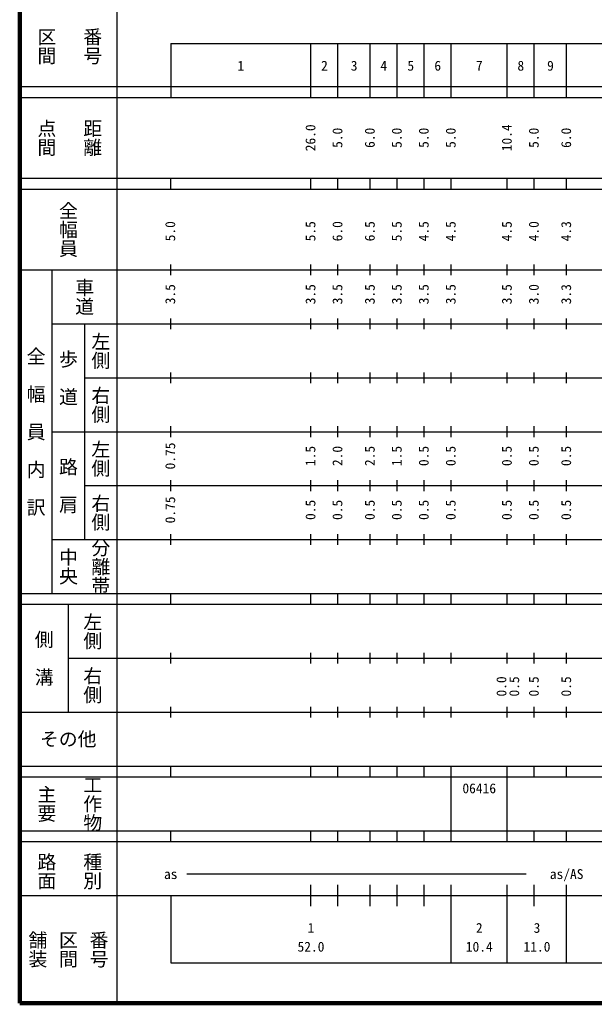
# Model space of a CAD drawing. Units: millimetres on the paper, enlarged 1000 times. Extents: x 40000 to 680000, y 20000 to 380000.
# Drawn here: x 40000 to 146530, y 20000 to 202409 of the extents above; entities that cross this region are included whole.
import ezdxf
from ezdxf.enums import TextEntityAlignment as Align

# ---------------------------------------------------------------- set-up
doc = ezdxf.new("R2010")
doc.units = ezdxf.units.MM
doc.header["$LTSCALE"] = 1000
doc.layers.add('M-TTL', color=2, linetype='Continuous', lineweight=140)
doc.layers.add('M-TTL-BAND', color=7, linetype='Continuous', lineweight=25)
doc.styles.add('@ＭＳ ゴシック', font='')
doc.styles.add('ＭＳ ゴシック', font='')
doc.styles.get('@ＭＳ ゴシック').set_extended_font_data('@MS Gothic')
doc.styles.get('ＭＳ ゴシック').set_extended_font_data('MS Gothic')

msp = doc.modelspace()

# ---------------------------------------------------------------- linework, layer by layer
at = {"layer": 'M-TTL'}
for p, q in [((40000, 380000), (40000, 20000)), ((40000, 20000), (680000, 20000))]:
    msp.add_line(p, q, dxfattribs=at)
at = {"layer": 'M-TTL-BAND'}
for p, q in [((58000, 370000), (58000, 20000)), ((68000, 198000), (579000, 198000)), ((68000, 198000), (68000, 188000)), ((94000, 188000), (94000, 198000)), ((99000, 188000), (99000, 198000)), ((105000, 188000), (105000, 198000)), ((110000, 188000), (110000, 198000)), ((115000, 188000), (115000, 198000)), ((120000, 188000), (120000, 198000)), ((130400, 188000), (130400, 198000)), ((135400, 188000), (135400, 198000)), ((141400, 188000), (141400, 198000)), ((40000, 190000), (579000, 190000)), ((40000, 188000), (579000, 188000)), ((40000, 173000), (579000, 173000)), ((68000, 171000), (68000, 173000)), ((94000, 171000), (94000, 173000)), ((99000, 171000), (99000, 173000)), ((105000, 171000), (105000, 173000)), ((110000, 171000), (110000, 173000)), ((115000, 171000), (115000, 173000)), ((120000, 171000), (120000, 173000)), ((130400, 171000), (130400, 173000)), ((135400, 171000), (135400, 173000)), ((141400, 171000), (141400, 173000)), ((40000, 171000), (579000, 171000)), ((68000, 155000), (68000, 157000)), ((94000, 155000), (94000, 157000)), ((99000, 155000), (99000, 157000)), ((105000, 155000), (105000, 157000)), ((110000, 155000), (110000, 157000)), ((115000, 155000), (115000, 157000)), ((120000, 155000), (120000, 157000)), ((130400, 155000), (130400, 157000)), ((135400, 155000), (135400, 157000)), ((141400, 155000), (141400, 157000)), ((40000, 156000), (579000, 156000)), ((46000, 96000), (46000, 156000)), ((46000, 146000), (579000, 146000)), ((52000, 146000), (52000, 106000)), ((68000, 145000), (68000, 147000)), ((94000, 145000), (94000, 147000)), ((99000, 145000), (99000, 147000)), ((105000, 145000), (105000, 147000)), ((110000, 145000), (110000, 147000)), ((115000, 145000), (115000, 147000)), ((120000, 145000), (120000, 147000)), ((130400, 145000), (130400, 147000)), ((135400, 145000), (135400, 147000)), ((141400, 145000), (141400, 147000)), ((68000, 135000), (68000, 137000)), ((94000, 135000), (94000, 137000)), ((99000, 135000), (99000, 137000)), ((105000, 135000), (105000, 137000)), ((110000, 135000), (110000, 137000)), ((115000, 135000), (115000, 137000)), ((120000, 135000), (120000, 137000)), ((130400, 135000), (130400, 137000)), ((135400, 135000), (135400, 137000)), ((141400, 135000), (141400, 137000)), ((52000, 136000), (579000, 136000)), ((46000, 126000), (579000, 126000)), ((68000, 125000), (68000, 127000)), ((94000, 125000), (94000, 127000)), ((99000, 125000), (99000, 127000)), ((105000, 125000), (105000, 127000)), ((110000, 125000), (110000, 127000)), ((115000, 125000), (115000, 127000)), ((120000, 125000), (120000, 127000)), ((130400, 125000), (130400, 127000)), ((135400, 125000), (135400, 127000)), ((141400, 125000), (141400, 127000)), ((68000, 115000), (68000, 117000)), ((94000, 115000), (94000, 117000)), ((99000, 115000), (99000, 117000)), ((105000, 115000), (105000, 117000)), ((110000, 115000), (110000, 117000)), ((115000, 115000), (115000, 117000)), ((120000, 115000), (120000, 117000)), ((130400, 115000), (130400, 117000)), ((135400, 115000), (135400, 117000)), ((141400, 115000), (141400, 117000)), ((52000, 116000), (579000, 116000)), ((46000, 106000), (579000, 106000)), ((68000, 105000), (68000, 107000)), ((94000, 105000), (94000, 107000)), ((99000, 105000), (99000, 107000)), ((105000, 105000), (105000, 107000)), ((110000, 105000), (110000, 107000)), ((115000, 105000), (115000, 107000)), ((120000, 105000), (120000, 107000)), ((130400, 105000), (130400, 107000)), ((135400, 105000), (135400, 107000)), ((141400, 105000), (141400, 107000)), ((40000, 96000), (579000, 96000)), ((68000, 94000), (68000, 96000)), ((94000, 94000), (94000, 96000)), ((99000, 94000), (99000, 96000)), ((105000, 94000), (105000, 96000)), ((110000, 94000), (110000, 96000)), ((115000, 94000), (115000, 96000)), ((120000, 94000), (120000, 96000)), ((130400, 94000), (130400, 96000)), ((135400, 94000), (135400, 96000)), ((141400, 94000), (141400, 96000)), ((40000, 94000), (579000, 94000)), ((49000, 94000), (49000, 74000)), ((49000, 84000), (579000, 84000)), ((68000, 83000), (68000, 85000)), ((94000, 83000), (94000, 85000)), ((99000, 83000), (99000, 85000)), ((105000, 83000), (105000, 85000)), ((110000, 83000), (110000, 85000)), ((115000, 83000), (115000, 85000)), ((120000, 83000), (120000, 85000)), ((130400, 83000), (130400, 85000)), ((135400, 83000), (135400, 85000)), ((141400, 83000), (141400, 85000)), ((68000, 73000), (68000, 75000)), ((94000, 73000), (94000, 75000)), ((99000, 73000), (99000, 75000)), ((105000, 73000), (105000, 75000)), ((110000, 73000), (110000, 75000)), ((115000, 73000), (115000, 75000)), ((120000, 73000), (120000, 75000)), ((130400, 73000), (130400, 75000)), ((135400, 73000), (135400, 75000)), ((141400, 73000), (141400, 75000)), ((40000, 74000), (579000, 74000)), ((40000, 64000), (579000, 64000)), ((68000, 62000), (68000, 64000)), ((94000, 62000), (94000, 64000)), ((99000, 62000), (99000, 64000)), ((105000, 62000), (105000, 64000)), ((110000, 62000), (110000, 64000)), ((115000, 62000), (115000, 64000)), ((120000, 62000), (120000, 64000)), ((130400, 62000), (130400, 64000)), ((135400, 62000), (135400, 64000)), ((141400, 62000), (141400, 64000)), ((40000, 62000), (579000, 62000)), ((120000, 52000), (120000, 62000)), ((130400, 52000), (130400, 62000)), ((40000, 52000), (579000, 52000)), ((68000, 50000), (68000, 52000)), ((94000, 50000), (94000, 52000)), ((99000, 50000), (99000, 52000)), ((105000, 50000), (105000, 52000)), ((110000, 50000), (110000, 52000)), ((115000, 50000), (115000, 52000)), ((120000, 50000), (120000, 52000)), ((130400, 50000), (130400, 52000)), ((135400, 50000), (135400, 52000)), ((141400, 50000), (141400, 52000)), ((40000, 50000), (579000, 50000)), ((71000, 44000), (133900, 44000)), ((94000, 38000), (94000, 42000)), ((99000, 38000), (99000, 42000)), ((105000, 38000), (105000, 42000)), ((110000, 38000), (110000, 42000)), ((115000, 38000), (115000, 42000)), ((120000, 27500), (120000, 42000)), ((130400, 27500), (130400, 42000)), ((135400, 38000), (135400, 42000)), ((141400, 27500), (141400, 42000)), ((40000, 40000), (579000, 40000)), ((68000, 40000), (68000, 27500)), ((68000, 27500), (579000, 27500))]:
    msp.add_line(p, q, dxfattribs=at)

# ---------------------------------------------------------------- texts
at = {"layer": 'M-TTL-BAND', "style": '@ＭＳ ゴシック'}
for s, p in [('番号', (53500, 197500)), ('区間', (45000, 197500)), ('点間', (45000, 180500)), ('距離', (53500, 180500)), ('全幅員', (49000, 163500)), ('車道', (52000, 151000)), ('左側', (55000, 141000)), ('全\u3000幅\u3000員\u3000内\u3000訳', (43000, 126000)), ('歩\u3000道', (49000, 136000)), ('右側', (55000, 131000)), ('左側', (55000, 121000)), ('路\u3000肩', (49000, 116000)), ('右側', (55000, 111000)), ('分離帯', (55000, 101000)), ('中央', (49000, 101000)), ('左側', (53500, 89000)), ('側\u3000溝', (44500, 84000)), ('右側', (53500, 79000)), ('主要', (45000, 57000)), ('工作物', (53500, 57000)), ('路面', (45000, 44500)), ('種別', (53500, 44500)), ('舗装', (43333, 30000)), ('区間', (49000, 30000)), ('番号', (54667, 30000))]:
    msp.add_text(s, height=2566, rotation=270, dxfattribs=at).set_placement(p, align=Align.MIDDLE_CENTER)
at = {"layer": 'M-TTL-BAND', "style": 'ＭＳ ゴシック'}
for s, p in [('1', (81000, 192405)), ('2', (96500, 192405)), ('3', (102000, 192405)), ('4', (107500, 192405)), ('5', (112500, 192405)), ('6', (117500, 192405)), ('7', (125200, 192405)), ('8', (132900, 192405)), ('9', (138400, 192405)), ('as', (68000, 42500)), ('as/AS', (141400, 42500)), ('1', (94000, 32523)), ('2', (125200, 32523)), ('3', (135900, 32523)), ('52.0', (94000, 29033)), ('10.4', (125200, 29033)), ('11.0', (135900, 29033))]:
    msp.add_text(s, height=1833, dxfattribs=at).set_placement(p, align=Align.BOTTOM_CENTER)
for s, p in [('26.0', (95370, 180500)), ('10.4', (131770, 180500)), ('5.0', (100370, 180500)), ('6.0', (106370, 180500)), ('5.0', (111370, 180500)), ('5.0', (116370, 180500)), ('5.0', (121370, 180500)), ('5.0', (136770, 180500)), ('6.0', (142770, 180500)), ('5.0', (69370, 163174)), ('5.5', (95370, 163174)), ('6.0', (100370, 163174)), ('6.5', (106370, 163174)), ('5.5', (111370, 163174)), ('4.5', (116370, 163174)), ('4.5', (121370, 163174)), ('4.5', (131770, 163174)), ('4.0', (136770, 163174)), ('4.3', (142770, 163174)), ('3.0', (136770, 151500)), ('3.5', (69370, 151500)), ('3.5', (95370, 151500)), ('3.5', (100370, 151500)), ('3.5', (106370, 151500)), ('3.5', (111370, 151500)), ('3.5', (116370, 151500)), ('3.5', (121370, 151500)), ('3.5', (131770, 151500)), ('3.3', (142770, 151500)), ('0.75', (69370, 121500)), ('1.5', (95370, 121500)), ('2.0', (100370, 121500)), ('2.5', (106370, 121500)), ('1.5', (111370, 121500)), ('0.5', (116370, 121500)), ('0.5', (121370, 121500)), ('0.5', (131770, 121500)), ('0.5', (136770, 121500)), ('0.5', (142770, 121500)), ('0.75', (69370, 111500)), ('0.5', (95370, 111500)), ('0.5', (100370, 111500)), ('0.5', (106370, 111500)), ('0.5', (111370, 111500)), ('0.5', (116370, 111500)), ('0.5', (121370, 111500)), ('0.5', (131770, 111500)), ('0.5', (136770, 111500)), ('0.5', (142770, 111500)), ('0.0', (130770, 78764)), ('0.5', (133140, 78764)), ('0.5', (136770, 78764)), ('0.5', (142770, 78764))]:
    msp.add_text(s, height=1833, rotation=90, dxfattribs=at).set_placement(p, align=Align.BOTTOM_CENTER)
msp.add_text('その他', height=2566, dxfattribs=at).set_placement((49000, 69000), align=Align.MIDDLE_CENTER)
msp.add_text('06416', height=1833, dxfattribs=at).set_placement((122075, 58405), align=Align.BOTTOM_LEFT)

doc.saveas('drawing.dxf')
